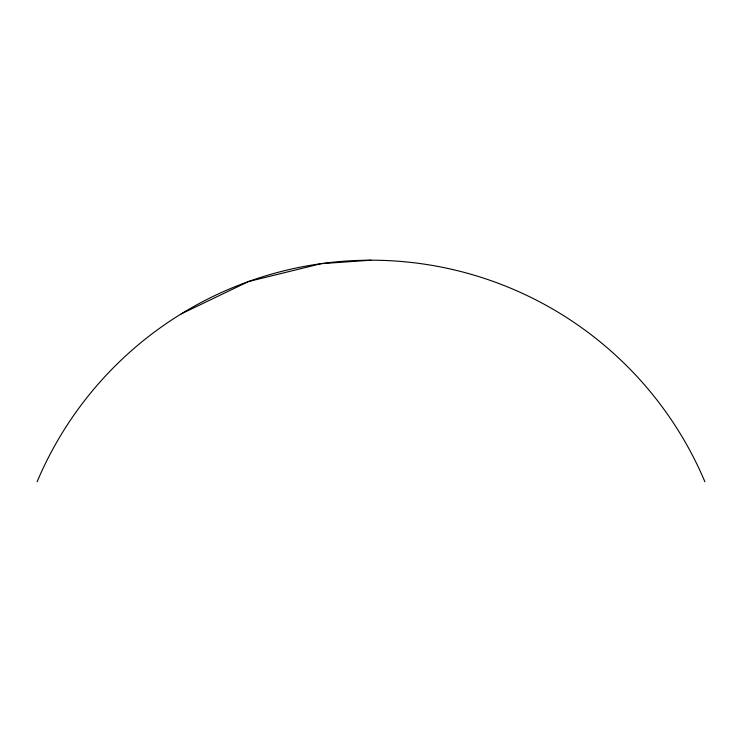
<?xml version="1.0" encoding="UTF-8"?>
<svg xmlns="http://www.w3.org/2000/svg" width="742" height="742" viewBox="0 0 742 742"><rect width="100%" height="100%" fill="white"/><g stroke="black" fill="none" stroke-linecap="round" stroke-linejoin="round"><path stroke-width="1.11" d="M181.159 313.922L248.57 281.515L321.203 263.651L371 260.21M37.1 481.79A362.365 362.365 0 0 1 704.9 481.79"/></g></svg>
